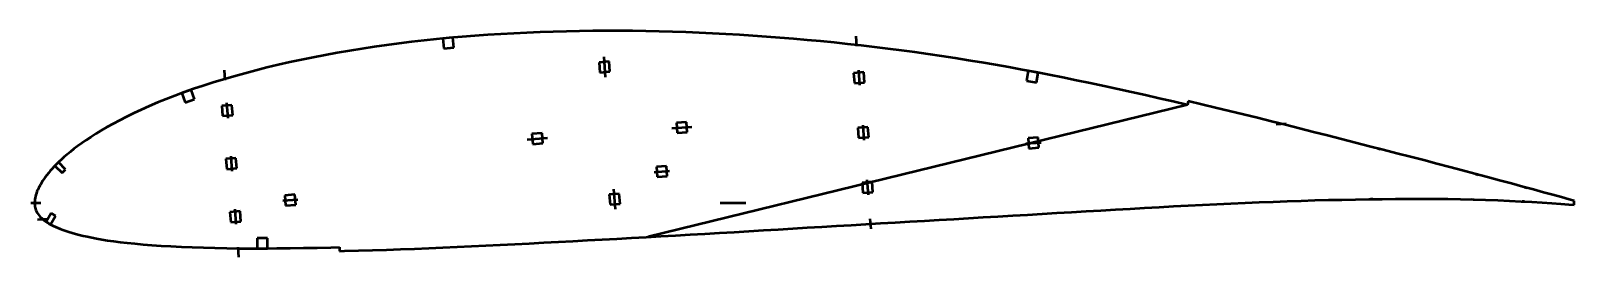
# Model space of a CAD drawing. Header units: metres. Extents: x -229 to 381, y -22 to 68.
import ezdxf

# ---------------------------------------------------------------- set-up
doc = ezdxf.new("R2010")
doc.units = ezdxf.units.M
for name, color, linetype, lineweight in [('FoilLayer', 1, 'Continuous', 50), ('StringerLayer', 1, 'Continuous', 50), ('SubLayer', 1, 'Continuous', 50)]:
    doc.layers.add(name, color=color, linetype=linetype, lineweight=lineweight)

msp = doc.modelspace()

# ---------------------------------------------------------------- linework, layer by layer
at = {"layer": 'FoilLayer'}
for p, q in [((-32.66, 67.27), (-37.83, 67.02)), ((-27.48, 67.49), (-32.66, 67.27)), ((-22.28, 67.67), (-27.48, 67.49)), ((-17.08, 67.81), (-22.28, 67.67)), ((-11.86, 67.91), (-17.08, 67.81)), ((-6.64, 67.98), (-11.86, 67.91)), ((-1.41, 68.02), (-6.64, 67.98)), ((3.83, 68.02), (-1.41, 68.02)), ((9.07, 67.98), (3.83, 68.02)), ((14.32, 67.91), (9.07, 67.98)), ((19.57, 67.8), (14.32, 67.91)), ((24.84, 67.65), (19.57, 67.8)), ((30.11, 67.47), (24.84, 67.65)), ((35.4, 67.26), (30.11, 67.47)), ((40.7, 67.01), (35.4, 67.26)), ((-93.11, 61.65), (-97.99, 60.91)), ((-88.21, 62.35), (-93.11, 61.65)), ((-83.28, 63), (-88.21, 62.35)), ((-78.32, 63.62), (-83.28, 63)), ((-73.35, 64.2), (-78.32, 63.62)), ((-68.36, 64.72), (-73.35, 64.2)), ((-63.35, 65.2), (-68.36, 64.72)), ((-58.31, 65.64), (-63.35, 65.2)), ((-53.23, 66.04), (-58.31, 65.64)), ((-48.12, 66.4), (-53.23, 66.04)), ((-42.98, 66.73), (-48.12, 66.4)), ((-37.83, 67.02), (-42.98, 66.73)), ((46.01, 66.73), (40.7, 67.01)), ((51.33, 66.41), (46.01, 66.73)), ((56.66, 66.06), (51.33, 66.41)), ((62, 65.69), (56.66, 66.06)), ((67.35, 65.28), (62, 65.69)), ((72.69, 64.84), (67.35, 65.28)), ((78.04, 64.37), (72.69, 64.84)), ((83.39, 63.87), (78.04, 64.37)), ((88.73, 63.34), (83.39, 63.87)), ((94.06, 62.78), (88.73, 63.34)), ((99.38, 62.19), (94.06, 62.78)), ((104.7, 61.57), (99.38, 62.19)), ((110.02, 60.92), (104.7, 61.57)), ((-126.4, 55.57), (-130.95, 54.53)), ((-121.79, 56.57), (-126.4, 55.57)), ((-117.13, 57.52), (-121.79, 56.57)), ((-112.41, 58.42), (-117.13, 57.52)), ((-107.64, 59.29), (-112.41, 58.42)), ((-102.83, 60.12), (-107.64, 59.29)), ((-97.99, 60.91), (-102.83, 60.12)), ((115.34, 60.23), (110.02, 60.92)), ((120.65, 59.51), (115.34, 60.23)), ((125.96, 58.76), (120.65, 59.51)), ((131.27, 57.99), (125.96, 58.76)), ((136.57, 57.18), (131.27, 57.99)), ((141.87, 56.34), (136.57, 57.18)), ((147.17, 55.46), (141.87, 56.34)), ((152.48, 54.55), (147.17, 55.46)), ((-148.5, 50), (-152.67, 48.8)), ((-144.22, 51.17), (-148.5, 50)), ((-139.86, 52.32), (-144.22, 51.17)), ((-135.44, 53.45), (-139.86, 52.32)), ((-130.95, 54.53), (-135.44, 53.45)), ((157.8, 53.6), (152.48, 54.55)), ((163.13, 52.62), (157.8, 53.6)), ((168.46, 51.62), (163.13, 52.62)), ((173.81, 50.58), (168.46, 51.62)), ((179.18, 49.51), (173.81, 50.58)), ((184.56, 48.4), (179.18, 49.51)), ((-168.21, 43.68), (-171.82, 42.33)), ((-164.49, 45.01), (-168.21, 43.68)), ((-160.66, 46.3), (-164.49, 45.01)), ((-156.72, 47.56), (-160.66, 46.3)), ((-152.67, 48.8), (-156.72, 47.56)), ((189.98, 47.26), (184.56, 48.4)), ((195.43, 46.1), (189.98, 47.26)), ((200.89, 44.93), (195.43, 46.1)), ((206.34, 43.74), (200.89, 44.93)), ((211.8, 42.52), (206.34, 43.74)), ((-185.1, 36.79), (-188.1, 35.38)), ((-181.96, 38.19), (-185.1, 36.79)), ((-178.7, 39.59), (-181.96, 38.19)), ((-175.32, 40.97), (-178.7, 39.59)), ((-171.82, 42.33), (-175.32, 40.97)), ((228.41, 38.68), (15.25, -13.56)), ((217.26, 41.28), (211.8, 42.52)), ((222.72, 40.02), (217.26, 41.28)), ((228.2, 38.73), (222.72, 40.02)), ((228.41, 38.68), (228.2, 38.73)), ((228.75, 40.14), (228.41, 38.68)), ((234.03, 38.9), (228.75, 40.14)), ((239.53, 37.6), (234.03, 38.9)), ((245.03, 36.28), (239.53, 37.6)), ((-196.27, 31.21), (-198.69, 29.86)), ((-193.7, 32.58), (-196.27, 31.21)), ((-190.97, 33.97), (-193.7, 32.58)), ((-188.1, 35.38), (-190.97, 33.97)), ((250.54, 34.93), (245.03, 36.28)), ((256.07, 33.55), (250.54, 34.93)), ((261.61, 32.16), (256.07, 33.55)), ((267.15, 30.77), (261.61, 32.16)), ((272.7, 29.37), (267.15, 30.77)), ((-206.93, 24.74), (-208.66, 23.54)), ((-205.08, 25.97), (-206.93, 24.74)), ((-203.09, 27.24), (-205.08, 25.97)), ((-200.96, 28.53), (-203.09, 27.24)), ((-198.69, 29.86), (-200.96, 28.53)), ((278.25, 27.98), (272.7, 29.37)), ((283.8, 26.57), (278.25, 27.98)), ((289.35, 25.14), (283.8, 26.57)), ((294.88, 23.72), (289.35, 25.14)), ((-214.41, 19.14), (-215.59, 18.11)), ((-213.13, 20.19), (-214.41, 19.14)), ((-211.75, 21.27), (-213.13, 20.19)), ((-210.27, 22.39), (-211.75, 21.27)), ((-208.66, 23.54), (-210.27, 22.39)), ((300.38, 22.3), (294.88, 23.72)), ((305.83, 20.89), (300.38, 22.3)), ((311.22, 19.51), (305.83, 20.89)), ((316.54, 18.15), (311.22, 19.51)), ((-221.11, 12.57), (-221.8, 11.73)), ((-220.35, 13.43), (-221.11, 12.57)), ((-219.54, 14.31), (-220.35, 13.43)), ((-218.66, 15.22), (-219.54, 14.31)), ((-217.71, 16.16), (-218.66, 15.22)), ((-216.69, 17.12), (-217.71, 16.16)), ((-215.59, 18.11), (-216.69, 17.12)), ((321.78, 16.78), (316.54, 18.15)), ((326.96, 15.42), (321.78, 16.78)), ((332.06, 14.05), (326.96, 15.42)), ((337.1, 12.71), (332.06, 14.05)), ((342.06, 11.42), (337.1, 12.71)), ((-225.4, 6.39), (-225.75, 5.72)), ((-225, 7.11), (-225.4, 6.39)), ((-224.57, 7.84), (-225, 7.11)), ((-224.1, 8.59), (-224.57, 7.84)), ((-223.6, 9.34), (-224.1, 8.59)), ((-223.05, 10.12), (-223.6, 9.34)), ((-222.45, 10.92), (-223.05, 10.12)), ((-221.8, 11.73), (-222.45, 10.92)), ((346.97, 10.12), (342.06, 11.42)), ((351.8, 8.82), (346.97, 10.12)), ((356.49, 7.54), (351.8, 8.82)), ((360.97, 6.32), (356.49, 7.54)), ((365.21, 5.17), (360.97, 6.32)), ((-227.23, 0.76), (-227.25, 0.18)), ((-227.25, 0.18), (-227.25, -0.38)), ((-227.16, 1.31), (-227.23, 0.76)), ((-227.06, 1.89), (-227.16, 1.31)), ((-226.93, 2.51), (-227.06, 1.89)), ((-226.77, 3.12), (-226.93, 2.51)), ((-226.57, 3.74), (-226.77, 3.12)), ((-226.33, 4.4), (-226.57, 3.74)), ((-226.06, 5.06), (-226.33, 4.4)), ((-225.75, 5.72), (-226.06, 5.06)), ((251.18, -0.04), (256.77, 0.18)), ((256.77, 0.18), (262.33, 0.39)), ((262.33, 0.39), (267.87, 0.6)), ((267.87, 0.6), (273.33, 0.79)), ((273.33, 0.79), (278.72, 0.95)), ((278.72, 0.95), (284.11, 1.07)), ((284.11, 1.07), (289.49, 1.19)), ((289.49, 1.19), (294.83, 1.31)), ((294.83, 1.31), (300.12, 1.4)), ((300.12, 1.4), (305.39, 1.44)), ((305.39, 1.44), (310.66, 1.48)), ((310.66, 1.48), (315.87, 1.53)), ((315.87, 1.53), (321.03, 1.57)), ((321.03, 1.57), (326.16, 1.53)), ((326.16, 1.53), (331.3, 1.47)), ((331.3, 1.47), (336.39, 1.4)), ((336.39, 1.4), (341.37, 1.3)), ((341.37, 1.3), (346.25, 1.14)), ((346.25, 1.14), (351.06, 0.95)), ((351.06, 0.95), (355.76, 0.73)), ((355.76, 0.73), (360.28, 0.51)), ((360.28, 0.51), (364.58, 0.28)), ((364.58, 0.28), (368.64, 0.03)), ((369.18, 4.1), (365.21, 5.17)), ((368.64, 0.03), (372.44, -0.2)), ((372.83, 3.09), (369.18, 4.1)), ((376.2, 2.15), (372.83, 3.09)), ((379.31, 1.3), (376.2, 2.15)), ((381.25, 0.74), (379.31, 1.3)), ((381.22, -0.82), (381.25, 0.74)), ((-227.25, -0.38), (-227.23, -0.92)), ((-227.23, -0.92), (-227.17, -1.45)), ((-227.17, -1.45), (-227.08, -1.97)), ((-227.08, -1.97), (-226.93, -2.49)), ((-226.93, -2.49), (-226.74, -3.01)), ((-226.74, -3.01), (-226.51, -3.53)), ((-226.51, -3.53), (-226.22, -4.05)), ((-226.22, -4.05), (-225.89, -4.56)), ((-225.89, -4.56), (-225.5, -5.06)), ((-225.5, -5.06), (-225.07, -5.56)), ((-225.07, -5.56), (-224.59, -6.04)), ((-224.59, -6.04), (-224.06, -6.52)), ((141.89, -6.11), (147.7, -5.76)), ((147.7, -5.76), (153.51, -5.42)), ((153.51, -5.42), (159.33, -5.08)), ((159.33, -5.08), (165.14, -4.75)), ((165.14, -4.75), (170.95, -4.4)), ((170.95, -4.4), (176.75, -4.04)), ((176.75, -4.04), (182.55, -3.69)), ((182.55, -3.69), (188.34, -3.35)), ((188.34, -3.35), (194.13, -3.03)), ((194.13, -3.03), (199.92, -2.7)), ((199.92, -2.7), (205.71, -2.38)), ((205.71, -2.38), (211.49, -2.04)), ((211.49, -2.04), (217.23, -1.71)), ((217.23, -1.71), (222.95, -1.4)), ((222.95, -1.4), (228.65, -1.1)), ((228.65, -1.1), (234.34, -0.82)), ((234.34, -0.82), (239.99, -0.55)), ((239.99, -0.55), (245.59, -0.29)), ((245.59, -0.29), (251.18, -0.04)), ((372.44, -0.2), (375.96, -0.43)), ((375.96, -0.43), (379.21, -0.66)), ((379.21, -0.66), (381.22, -0.82)), ((-224.06, -6.52), (-223.49, -6.99)), ((-223.49, -6.99), (-222.88, -7.45)), ((-222.88, -7.45), (-222.22, -7.89)), ((-222.22, -7.89), (-221.5, -8.32)), ((-221.5, -8.32), (-220.74, -8.74)), ((-220.74, -8.74), (-219.91, -9.15)), ((-219.91, -9.15), (-219.04, -9.55)), ((-219.04, -9.55), (-218.1, -9.95)), ((-218.1, -9.95), (-217.11, -10.35)), ((-217.11, -10.35), (-216.05, -10.74)), ((-216.05, -10.74), (-214.93, -11.14)), ((-214.93, -11.14), (-213.74, -11.53)), ((-213.74, -11.53), (-212.48, -11.91)), ((-212.48, -11.91), (-211.13, -12.29)), ((37.64, -12.28), (43.44, -11.95)), ((43.44, -11.95), (49.23, -11.61)), ((49.23, -11.61), (55.01, -11.27)), ((55.01, -11.27), (60.8, -10.92)), ((60.8, -10.92), (66.59, -10.57)), ((66.59, -10.57), (72.38, -10.21)), ((72.38, -10.21), (78.16, -9.86)), ((78.16, -9.86), (83.95, -9.52)), ((83.95, -9.52), (89.73, -9.18)), ((89.73, -9.18), (95.52, -8.84)), ((95.52, -8.84), (101.3, -8.49)), ((101.3, -8.49), (107.08, -8.14)), ((107.08, -8.14), (112.86, -7.8)), ((112.86, -7.8), (118.66, -7.47)), ((118.66, -7.47), (124.46, -7.15)), ((124.46, -7.15), (130.27, -6.81)), ((130.27, -6.81), (136.08, -6.47)), ((136.08, -6.47), (141.89, -6.11)), ((-211.13, -12.29), (-209.68, -12.67)), ((-209.68, -12.67), (-208.13, -13.05)), ((-208.13, -13.05), (-206.47, -13.42)), ((-206.47, -13.42), (-204.68, -13.8)), ((-204.68, -13.8), (-202.76, -14.17)), ((-202.76, -14.17), (-200.7, -14.54)), ((-200.7, -14.54), (-198.48, -14.9)), ((-198.48, -14.9), (-196.08, -15.24)), ((-196.08, -15.24), (-193.48, -15.56)), ((-193.48, -15.56), (-190.67, -15.88)), ((-190.67, -15.88), (-187.65, -16.2)), ((-187.65, -16.2), (-184.4, -16.49)), ((-184.4, -16.49), (-180.95, -16.77)), ((-180.95, -16.77), (-177.27, -17.02)), ((-177.27, -17.02), (-173.37, -17.24)), ((-173.37, -17.24), (-169.26, -17.44)), ((-169.26, -17.44), (-164.98, -17.62)), ((-164.98, -17.62), (-160.54, -17.77)), ((-160.54, -17.77), (-155.98, -17.9)), ((-155.98, -17.9), (-151.32, -18)), ((-151.32, -18), (-146.54, -18.07)), ((-146.54, -18.07), (-141.63, -18.09)), ((-141.63, -18.09), (-136.6, -18.08)), ((-136.6, -18.08), (-131.48, -18.05)), ((-131.48, -18.05), (-126.27, -17.99)), ((-126.27, -17.99), (-120.97, -17.92)), ((-120.97, -17.92), (-115.61, -17.83)), ((-115.61, -17.83), (-110.19, -17.73)), ((-110.19, -17.73), (-106.78, -17.66)), ((-106.78, -17.66), (-106.75, -19.16)), ((-82.65, -18.42), (-77.06, -18.21)), ((-77.06, -18.21), (-71.46, -17.99)), ((-71.46, -17.99), (-65.85, -17.76)), ((-65.85, -17.76), (-60.23, -17.5)), ((-60.23, -17.5), (-54.57, -17.23)), ((-54.57, -17.23), (-48.89, -16.95)), ((-48.89, -16.95), (-43.19, -16.68)), ((-43.19, -16.68), (-37.47, -16.4)), ((-37.47, -16.4), (-31.75, -16.11)), ((-31.75, -16.11), (-26, -15.81)), ((-26, -15.81), (-20.24, -15.5)), ((-20.24, -15.5), (-14.47, -15.19)), ((-14.47, -15.19), (-8.69, -14.88)), ((-8.69, -14.88), (-2.91, -14.56)), ((-2.91, -14.56), (2.88, -14.25)), ((2.88, -14.25), (8.67, -13.93)), ((8.67, -13.93), (14.46, -13.61)), ((14.46, -13.61), (20.25, -13.28)), ((20.25, -13.28), (26.05, -12.95)), ((26.05, -12.95), (31.85, -12.61)), ((31.85, -12.61), (37.64, -12.28)), ((-106.75, -19.16), (-104.72, -19.11)), ((-104.72, -19.11), (-99.25, -18.97)), ((-99.25, -18.97), (-93.75, -18.8)), ((-93.75, -18.8), (-88.22, -18.61)), ((-88.22, -18.61), (-82.65, -18.42))]:
    msp.add_line(p, q, dxfattribs=at)
at = {"layer": 'StringerLayer'}
for p, q in [((-61.92, 65.34), (-65.9, 64.96)), ((-65.9, 64.96), (-65.52, 60.98)), ((-65.52, 60.98), (-61.54, 61.36)), ((-61.54, 61.36), (-61.92, 65.34)), ((165.51, 52.18), (164.77, 48.25)), ((169.44, 51.44), (165.51, 52.18)), ((168.7, 47.51), (169.44, 51.44)), ((-165.36, 44.7), (-169.13, 43.35)), ((-169.13, 43.35), (-167.79, 39.59)), ((-164.02, 40.93), (-165.36, 44.7)), ((164.77, 48.25), (168.7, 47.51)), ((-167.79, 39.59), (-164.02, 40.93)), ((-217.83, 16.04), (-219.26, 14.63)), ((-219.26, 14.63), (-216.44, 11.79)), ((-215.02, 13.19), (-217.83, 16.04)), ((-216.44, 11.79), (-215.02, 13.19)), ((-220.67, -4.15), (-222.73, -7.58)), ((-221.02, -8.61), (-218.96, -5.18)), ((-218.96, -5.18), (-220.67, -4.15)), ((-222.73, -7.58), (-221.02, -8.61)), ((-135.26, -14.08), (-139.26, -14.09)), ((-139.26, -14.09), (-139.25, -18.09)), ((-139.25, -18.09), (-135.25, -18.08)), ((-135.25, -18.08), (-135.26, -14.08))]:
    msp.add_line(p, q, dxfattribs=at)
at = {"layer": 'SubLayer'}
for p, q in [((97.35, 65.9), (97.65, 61.91)), ((-0.17, 55.85), (-4.16, 55.55)), ((-4.16, 55.55), (-3.85, 51.56)), ((-2.32, 57.69), (-1.71, 49.72)), ((0.14, 51.86), (-0.17, 55.85)), ((-152.36, 52.48), (-152.05, 48.49)), ((-3.85, 51.56), (0.14, 51.86)), ((100.45, 51.6), (96.46, 51.29)), ((96.46, 51.29), (96.77, 47.3)), ((98.38, 52.44), (98.84, 46.46)), ((100.76, 47.61), (100.45, 51.6)), ((96.77, 47.3), (100.76, 47.61)), ((-149.29, 38.63), (-153.28, 38.32)), ((-153.28, 38.32), (-152.97, 34.33)), ((-151.36, 39.47), (-150.9, 33.49)), ((-148.98, 34.64), (-149.29, 38.63)), ((-152.97, 34.33), (-148.98, 34.64)), ((30.39, 31.9), (26.41, 31.59)), ((26.41, 31.59), (26.71, 27.6)), ((30.7, 27.91), (30.39, 31.9)), ((100.05, 30.75), (100.51, 24.77)), ((263.46, 31.04), (267.44, 31.35)), ((-32.54, 25.05), (-24.57, 25.67)), ((-26.71, 27.51), (-30.7, 27.2)), ((-30.7, 27.2), (-30.39, 23.21)), ((-26.41, 23.52), (-26.71, 27.51)), ((24.57, 29.45), (32.54, 30.06)), ((26.71, 27.6), (30.7, 27.91)), ((102.12, 29.91), (98.13, 29.6)), ((98.13, 29.6), (98.44, 25.61)), ((98.44, 25.61), (102.43, 25.92)), ((102.43, 25.92), (102.12, 29.91)), ((169.38, 25.81), (165.39, 25.5)), ((165.39, 25.5), (165.7, 21.51)), ((169.68, 21.82), (169.38, 25.81)), ((-149.74, 18.45), (-149.28, 12.47)), ((-30.39, 23.21), (-26.41, 23.52)), ((164.55, 23.43), (170.53, 23.89)), ((165.7, 21.51), (169.68, 21.82)), ((304.01, 20.85), (304.28, 21.81)), ((-147.67, 17.61), (-151.66, 17.3)), ((-151.66, 17.3), (-151.35, 13.32)), ((-151.35, 13.32), (-147.37, 13.62)), ((-147.37, 13.62), (-147.67, 17.61)), ((17.68, 12.13), (23.66, 12.59)), ((22.51, 14.51), (18.52, 14.2)), ((18.52, 14.2), (18.83, 10.21)), ((22.81, 10.52), (22.51, 14.51)), ((18.83, 10.21), (22.81, 10.52)), ((103.79, 8.22), (99.8, 7.91)), ((99.8, 7.91), (100.11, 3.93)), ((101.72, 9.06), (102.18, 3.08)), ((104.1, 4.23), (103.79, 8.22)), ((342.71, 10.73), (342.99, 11.69)), ((362.02, 5.52), (362.32, 6.47)), ((-228.75, 0), (-224.75, 0)), ((-129.19, 0.83), (-123.21, 1.29)), ((-124.36, 3.21), (-128.35, 2.9)), ((-128.35, 2.9), (-128.04, -1.09)), ((-124.05, -0.78), (-124.36, 3.21)), ((3.85, 3.55), (-0.14, 3.25)), ((-0.14, 3.25), (0.17, -0.74)), ((2.32, -2.58), (1.71, 5.39)), ((4.16, -0.43), (3.85, 3.55)), ((43.75, 0), (53.85, 0)), ((100.11, 3.93), (104.1, 4.23)), ((301.25, 0.9), (301.27, 1.9)), ((341.25, 0.81), (341.29, 1.81)), ((361.24, -0.04), (361.27, 0.96)), ((-146.06, -3.4), (-150.04, -3.71)), ((-150.04, -3.71), (-149.74, -7.7)), ((-148.13, -2.56), (-147.67, -8.54)), ((-145.75, -7.39), (-146.06, -3.4)), ((-128.04, -1.09), (-124.05, -0.78)), ((0.17, -0.74), (4.16, -0.43)), ((-226.11, -6.63), (-222.12, -6.32)), ((-149.74, -7.7), (-145.75, -7.39)), ((102.91, -6.39), (103.21, -10.38)), ((-146.97, -17.57), (-146.66, -21.56))]:
    msp.add_line(p, q, dxfattribs=at)

doc.saveas('drawing.dxf')
